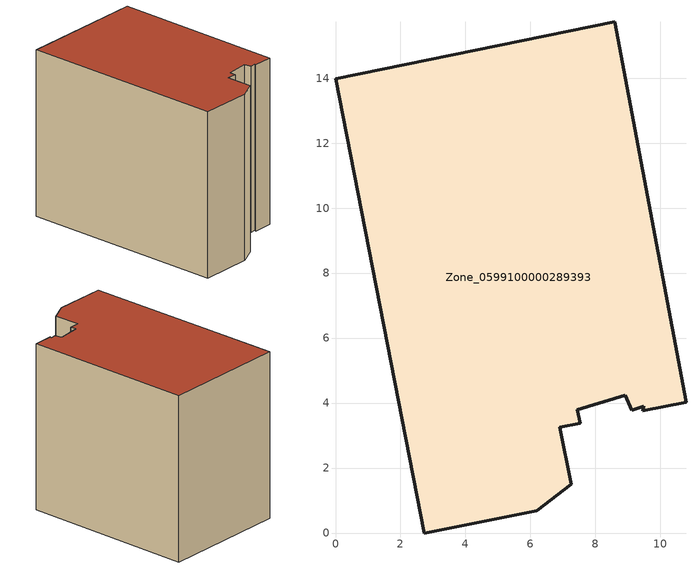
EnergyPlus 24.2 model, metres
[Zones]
Zone_0599100000289393
 floor ground (C_G): 9.11,3.78 8.91,4.24 7.45,3.8 7.53,3.38 6.9,3.25 7.25,1.51 6.19,0.69 2.73,0 0,13.98 8.59,15.73 10.79,4.03 9.46,3.76 9.49,3.9 z0
 wall outside (C_F): 8.59,15.73 0,13.98 2.73,0 6.19,0.69 7.25,1.51 6.9,3.25 7.53,3.38 7.45,3.8 8.91,4.24 9.11,3.78 9.49,3.9 9.46,3.76 10.79,4.03 8.59,15.73 z0:11.41
 roof outside (C_R): 8.91,4.24 9.11,3.78 9.49,3.9 9.46,3.76 10.79,4.03 8.59,15.73 0,13.98 2.73,0 6.19,0.69 7.25,1.51 6.9,3.25 7.53,3.38 7.45,3.8 z11.41
[BUILDING]
Pand.0599100000289393: North Axis=0; Terrain=City; Loads Convergence Tolerance Value=0.04; Temperature Convergence Tolerance Value=0.4; Solar Distribution=FullExterior; Maximum Number of Warmup Days=25; Minimum Number of Warmup Days=1
[Site:Location]
Rotterdam.The.Hague.AP_ZH_NLD Design_Conditions: Latitude=51.96; Longitude=4.45; Time Zone=1; Elevation=-4.5
[SITE:GROUNDTEMPERATURE:BUILDINGSURFACE]
18, 18, 18, 18, 18, 18, 18, 18, 18, 18, 18, 18
[MATERIAL] Thermal Absorptance=0.9; Solar Absorptance=0.7; Visible Absorptance=0.7
Name | Roughness | Thickness | Conductivity | Density | Specific Heat
G.TI.1946 | MediumSmooth | 0.15 | 1 | 540 | 1210
F.TI.1946 | Rough | 0.3 | 0.857143 | 1920 | 840
R.TI.1946 | MediumRough | 0.2 | 0.1 | 1500 | 1000
[CONSTRUCTION]
C_G: G.TI.1946
C_F: F.TI.1946
C_R: R.TI.1946
[ZONE]
Zone_0599100000289393: Type=1; Multiplier=1; Ceiling Height=Autocalculate; Volume=Autocalculate; Floor Area=autocalculate; Part of Total Floor Area=Yes
[ZONEINFILTRATION:DESIGNFLOWRATE]
Infil_Zone_0599100000289393: Zone or ZoneList or Space or SpaceList=Zone_0599100000289393; Schedule=AlwaysOn; Design Flow Rate Calculation Method=Flow/Area; Flow Rate per Floor Area=0.003; Constant Term Coefficient=1; Temperature Term Coefficient=0; Velocity Term Coefficient=0; Velocity Squared Term Coefficient=0
[HVACTEMPLATE:ZONE:IDEALLOADSAIRSYSTEM]
Zone_0599100000289393: Maximum Heating Supply Air Temperature=50; Minimum Cooling Supply Air Temperature=13; Maximum Heating Supply Air Humidity Ratio=0.0156; Minimum Cooling Supply Air Humidity Ratio=0.0077; Heating Limit=NoLimit; Cooling Limit=NoLimit; Dehumidification Control Type=ConstantSensibleHeatRatio; Cooling Sensible Heat Ratio=0.7; Dehumidification Setpoint=60; Humidification Control Type=None; Humidification Setpoint=30; Outdoor Air Method=None; Outdoor Air Flow Rate per Person=0.00944; Outdoor Air Flow Rate per Zone Floor Area=0; Outdoor Air Flow Rate per Zone=0; Demand Controlled Ventilation Type=None; Outdoor Air Economizer Type=NoEconomizer; Heat Recovery Type=None; Sensible Heat Recovery Effectiveness=0.7; Latent Heat Recovery Effectiveness=0.65
[ZONECONTROL:THERMOSTAT]
ThermostatControl_Zone_0599100000289393: Zone or ZoneList=Zone_0599100000289393; Control Type Schedule=DualSetpointControlType; Control 1=Thermostat_Zone_0599100000289393; Temperature Difference Between Cutout And Setpoint=0
[THERMOSTATSETPOINT:DUALSETPOINT]
Thermostat_Zone_0599100000289393: Heating Setpoint Temperature Schedule=HeatingSetpoint_Zone_0599100000289393; Cooling Setpoint Temperature Schedule=CoolingSetpoint_Zone_0599100000289393
[SCHEDULE:COMPACT]
HeatingSetpoint_Zone_0599100000289393: Through: 12/31, For: AllDays, Until: 24:00, 21
CoolingSetpoint_Zone_0599100000289393: Through: 12/31, For: AllDays, Until: 24:00, 24
DualSetpointControlType: Through: 12/31, For: AllDays, Until: 24:00, 4
AlwaysOn: Through: 12/31, For: AllDays, Until: 24:00, 1
